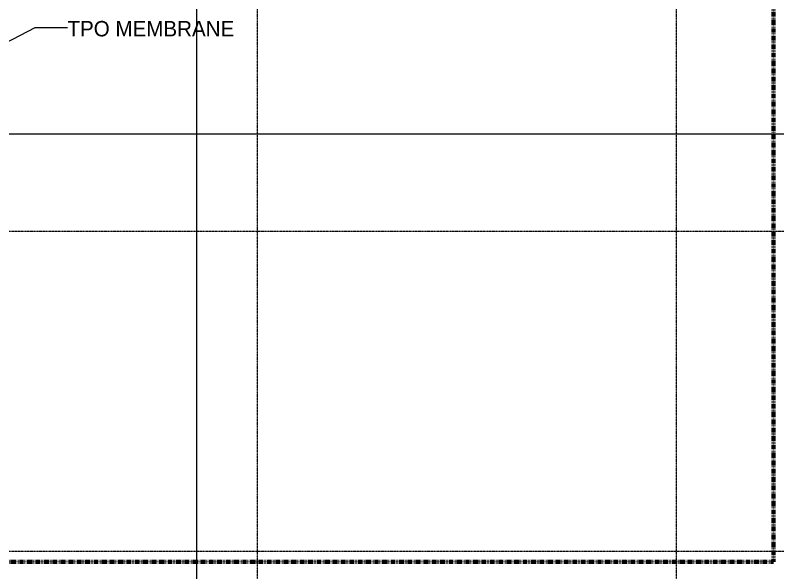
# Model space of a CAD drawing. Header units: inches. Extents: x -4450 to -273, y 9564 to 12971.
# Drawn here: x -2689 to -2094, y 11269 to 11704 of the extents above; entities that cross this region are included whole.
import ezdxf

# ---------------------------------------------------------------- set-up
doc = ezdxf.new("R2010")
doc.units = ezdxf.units.IN
doc.header["$MEASUREMENT"] = 0
for name, pattern in [('Aligning Line 1_8_', [0.25, 0.125, -0.125]), ('Double Dash 3_8_', [1, 0.375, -0.125, 0.125, -0.125, 0.125, -0.125]), ('Grid Line 1_2_', [0.875, 0.5, -0.125, 0.125, -0.125])]:
    doc.linetypes.add(name, pattern=pattern)
for name, color, linetype, lineweight in [('0-1', 7, 'Continuous', 5), ('0-4', 147, 'Aligning Line 1_8_', 9), ('C-PROP-LINE-1', 250, 'Double Dash 3_8_', 140), ('G-ANNO-SYMB-3', 111, 'Continuous', 9), ('G-ANNO-TEXT', 231, 'Continuous', 9), ('S-GRID-1', 1, 'Grid Line 1_2_', 9)]:
    doc.layers.add(name, color=color, linetype=linetype, lineweight=lineweight)
doc.styles.add('Century Gothic_1', font='ufonts.com_century-gothic.ttf', dxfattribs={"height": 12})

# ---------------------------------------------------------------- blocks, each defined once
blk = doc.blocks.new('Family - ___-1870574-FLOOR PLAN - ROOF')
at = {"layer": 'C-PROP-LINE-1'}
for q in [(-2097.82, 12088.59), (-3400.61, 11277.29)]:
    blk.add_line((-2097.82, 11277.29), q, dxfattribs=at)
blk = doc.blocks.new('CTR - 1st Phase - Common Walls_rvt-1-FLOOR PLAN - ROOF')
at = {"layer": '0-4'}
blk.add_blockref('Family - ___-1870574-FLOOR PLAN - ROOF', (0, 0), dxfattribs=at)

msp = doc.modelspace()

# ---------------------------------------------------------------- linework, layer by layer
at = {"layer": 'G-ANNO-SYMB-3'}
for p, q in [((-2547.82, 9666.83), (-2547.82, 12328.75)), ((-1915.85, 11610.99), (-4279.43, 11610.99))]:
    msp.add_line(p, q, dxfattribs=at)
at = {"layer": 'G-ANNO-TEXT'}
for p, q in [((-2718.62, 11671.08), (-2673.92, 11694.4)), ((-2673.92, 11694.4), (-2648.65, 11694.4))]:
    msp.add_line(p, q, dxfattribs=at)
at = {"layer": 'S-GRID-1'}
for p, q in [((-2500.32, 9836.18), (-2500.32, 12413.74)), ((-2173.32, 9836.18), (-2173.32, 12413.74)), ((-464.45, 11535.19), (-4316.34, 11535.19)), ((-464.45, 11285.19), (-4316.34, 11285.19))]:
    msp.add_line(p, q, dxfattribs=at)

# ---------------------------------------------------------------- block references
at = {"layer": '0-1'}
msp.add_blockref('CTR - 1st Phase - Common Walls_rvt-1-FLOOR PLAN - ROOF', (0, 0), dxfattribs=at)

# ---------------------------------------------------------------- texts
at = {"layer": 'G-ANNO-TEXT', "insert": (-2648.65, 11699.4), "char_height": 12, "width": 160.388, "attachment_point": 1, "style": 'Century Gothic_1'}
msp.add_mtext('TPO MEMBRANE', dxfattribs=at)

doc.saveas('drawing.dxf')
